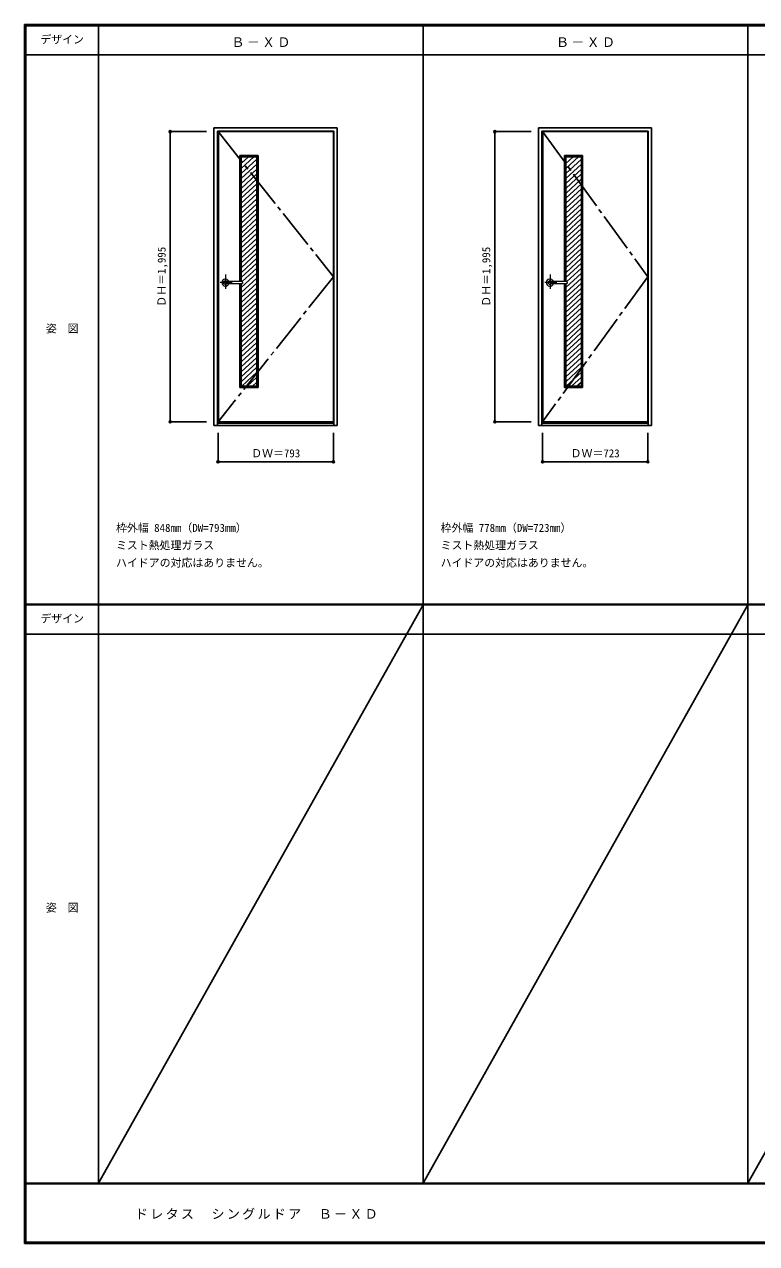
# Model space of a CAD drawing. Units: millimetres, scale not verified. Extents: x -6000 to 5700, y -4307 to 4175.
# Drawn here: x -6000 to -966, y -4205 to 4175 of the extents above; entities that cross this region are included whole.
import ezdxf
from ezdxf.enums import TextEntityAlignment as Align

# ---------------------------------------------------------------- set-up
doc = ezdxf.new("R2010")
doc.units = ezdxf.units.MM
doc.header["$LTSCALE"] = 30
doc.header["$PDMODE"] = 32
doc.header["$PDSIZE"] = 15
doc.linetypes.add('CHAIN1', pattern=[8, 5, -1, 1, -1])
doc.linetypes.add('CHAIN2', pattern=[12, 9, -1, 1, -1])
for name, color, linetype in [('0-2_扉', 7, 'Continuous'), ('0-4_枠', 3, 'Continuous'), ('0-7', 7, 'CHAIN2'), ('0-A_文字', 7, 'Continuous'), ('0-B_寸法', 7, 'Continuous'), ('0-C_ハッチ', 4, 'Continuous'), ('F-1_枠', 6, 'Continuous'), ('F-A_文字', 7, 'Continuous')]:
    doc.layers.add(name, color=color, linetype=linetype)
doc.layers.add('0-5_レバー', color=7, linetype='Continuous', lineweight=18)
doc.styles.add('ＭＳ ゴシック', font='')
doc.styles.get('ＭＳ ゴシック').set_extended_font_data('MS Gothic')

msp = doc.modelspace()

# ---------------------------------------------------------------- linework, layer by layer
at = {"layer": '0-2_扉'}
for p, q in [((-4666.4, 1443), (-4666.4, 3438)), ((-3875.4, 1443), (-3875.4, 3438)), ((-2434.8, 1443), (-2434.8, 3438)), ((-1713.8, 1443), (-1713.8, 3438)), ((-4393.4, 3274), (-4518.4, 3274)), ((-4518.4, 3274), (-4509.4, 3265)), ((-4518.4, 3274), (-4518.4, 2407.5)), ((-4393.4, 3274), (-4402.4, 3265)), ((-4393.4, 1679), (-4393.4, 3274)), ((-2161.8, 3274), (-2286.8, 3274)), ((-2286.8, 3274), (-2277.8, 3265)), ((-2286.8, 3274), (-2286.8, 2407.5)), ((-2161.8, 3274), (-2170.8, 3265)), ((-2161.8, 1679), (-2161.8, 3274)), ((-4402.4, 3265), (-4509.4, 3265)), ((-4509.4, 3265), (-4509.4, 2407.5)), ((-2170.8, 3265), (-2277.8, 3265)), ((-2277.8, 3265), (-2277.8, 2407.5)), ((-4518.4, 2393.5), (-4518.4, 1679)), ((-4509.4, 2393.5), (-4509.4, 1688)), ((-2286.8, 2393.5), (-2286.8, 1679)), ((-2277.8, 2393.5), (-2277.8, 1688)), ((-4509.4, 1688), (-4518.4, 1679)), ((-4393.4, 1679), (-4518.4, 1679)), ((-4402.4, 1688), (-4509.4, 1688)), ((-2277.8, 1688), (-2286.8, 1679)), ((-2161.8, 1679), (-2286.8, 1679)), ((-2170.8, 1688), (-2277.8, 1688))]:
    msp.add_line(p, q, dxfattribs=at)
for points in [[(-4668.4, 1443), (-4668.4, 3438), (-3875.4, 3438)], [(-4668.4, 1443), (-3875.4, 1443), (-3875.4, 3438)], [(-2436.8, 1443), (-2436.8, 3438), (-1713.8, 3438)], [(-2436.8, 1443), (-1713.8, 1443), (-1713.8, 3438)], [(-4402.4, 3265), (-4402.4, 1688), (-4393.4, 1679)], [(-2170.8, 3265), (-2170.8, 1688), (-2161.8, 1679)]]:
    msp.add_lwpolyline(points, dxfattribs=at)
at = {"layer": '0-4_枠'}
for p, q in [((-4697.4, 3465), (-3849.4, 3465)), ((-4697.4, 1418), (-4697.4, 3465)), ((-4673.4, 3441), (-3873.4, 3441)), ((-4673.4, 1418), (-4673.4, 3441)), ((-3873.4, 1418), (-3873.4, 3441)), ((-3849.4, 1418), (-3849.4, 3465)), ((-2465.8, 3465), (-1687.8, 3465)), ((-2465.8, 1418), (-2465.8, 3465)), ((-2441.8, 3441), (-1711.8, 3441)), ((-2441.8, 1418), (-2441.8, 3441)), ((-1711.8, 1418), (-1711.8, 3441)), ((-1687.8, 1418), (-1687.8, 3465)), ((-4673.4, 1433), (-3873.4, 1433)), ((-2441.8, 1433), (-1711.8, 1433)), ((-4697.4, 1418), (-3849.4, 1418)), ((-2465.8, 1418), (-1687.8, 1418))]:
    msp.add_line(p, q, dxfattribs=at)
at = {"layer": '0-5_レバー', "color": 4, "linetype": 'CHAIN1'}
for p, q in [((-4617.9, 2456.96), (-4617.9, 2357.11)), ((-2386.3, 2456.96), (-2386.3, 2357.11)), ((-4571.1, 2400.5), (-4654.12, 2400.5)), ((-2339.5, 2400.5), (-2422.52, 2400.5))]:
    msp.add_line(p, q, dxfattribs=at)
at = {"layer": '0-5_レバー'}
for p, q in [((-4500.9, 2400.5), (-4500.9, 2405.99)), ((-4500.9, 2400.5), (-4500.9, 2395)), ((-2269.3, 2400.5), (-2269.3, 2405.99)), ((-2269.3, 2400.5), (-2269.3, 2395))]:
    msp.add_line(p, q, dxfattribs=at)
for points in [[(-4607.94, 2407.49), (-4608.71, 2408.28), (-4610.68, 2409.65), (-4612.92, 2410.66), (-4615.36, 2411.29), (-4617.9, 2411.5), (-4620.44, 2411.29), (-4622.87, 2410.66), (-4625.12, 2409.65), (-4627.09, 2408.28), (-4628.71, 2406.61), (-4629.91, 2404.71), (-4630.65, 2402.65), (-4630.9, 2400.5), (-4630.65, 2398.35), (-4629.91, 2396.29), (-4628.71, 2394.39), (-4627.09, 2392.72), (-4625.12, 2391.35), (-4622.87, 2390.34), (-4620.44, 2389.71), (-4617.9, 2389.5), (-4615.36, 2389.71), (-4612.92, 2390.34), (-4610.68, 2391.35), (-4608.71, 2392.72), (-4607.94, 2393.51)], [(-4502.4, 2407.5), (-4512.13, 2407.5), (-4522.31, 2407.5), (-4531.91, 2407.5), (-4540.9, 2407.5), (-4549.31, 2407.5), (-4557.12, 2407.5), (-4563.94, 2407.5), (-4570.24, 2407.5), (-4576, 2407.5), (-4581.25, 2407.5), (-4586.04, 2407.5), (-4590.69, 2407.5), (-4594.9, 2407.5), (-4598.65, 2407.5), (-4600.65, 2407.5), (-4602.5, 2407.5), (-4604.51, 2407.49), (-4606.92, 2407.49), (-4608.41, 2407.49), (-4609.95, 2407.49), (-4611.47, 2407.49), (-4612.57, 2407.49), (-4613.03, 2407.49), (-4613.03, 2407.48)], [(-4612.88, 2393.51), (-4612.75, 2393.51), (-4612.31, 2393.51), (-4611.59, 2393.51), (-4610.57, 2393.51), (-4609.31, 2393.51), (-4607.96, 2393.51), (-4605.1, 2393.51), (-4602.12, 2393.5), (-4599.1, 2393.5), (-4596.06, 2393.5), (-4592.99, 2393.5), (-4589.91, 2393.5), (-4585.91, 2393.5), (-4581.5, 2393.5), (-4576.53, 2393.5), (-4571, 2393.5), (-4564.91, 2393.5), (-4558.26, 2393.5), (-4551.05, 2393.5), (-4542.46, 2393.5), (-4533.2, 2393.5), (-4523.26, 2393.5), (-4512.65, 2393.5), (-4502.4, 2393.5)], [(-4502.4, 2407.5), (-4511.48, 2407.5), (-4511.88, 2407.5)], [(-2376.34, 2407.49), (-2377.11, 2408.28), (-2379.08, 2409.65), (-2381.32, 2410.66), (-2383.76, 2411.29), (-2386.3, 2411.5), (-2388.84, 2411.29), (-2391.27, 2410.66), (-2393.52, 2409.65), (-2395.49, 2408.28), (-2397.11, 2406.61), (-2398.31, 2404.71), (-2399.05, 2402.65), (-2399.3, 2400.5), (-2399.05, 2398.35), (-2398.31, 2396.29), (-2397.11, 2394.39), (-2395.49, 2392.72), (-2393.52, 2391.35), (-2391.27, 2390.34), (-2388.84, 2389.71), (-2386.3, 2389.5), (-2383.76, 2389.71), (-2381.32, 2390.34), (-2379.08, 2391.35), (-2377.11, 2392.72), (-2376.34, 2393.51)], [(-2270.8, 2407.5), (-2280.53, 2407.5), (-2290.71, 2407.5), (-2300.31, 2407.5), (-2309.3, 2407.5), (-2317.71, 2407.5), (-2325.52, 2407.5), (-2332.34, 2407.5), (-2338.64, 2407.5), (-2344.4, 2407.5), (-2349.65, 2407.5), (-2354.44, 2407.5), (-2359.09, 2407.5), (-2363.3, 2407.5), (-2367.05, 2407.5), (-2369.05, 2407.5), (-2370.9, 2407.5), (-2372.91, 2407.49), (-2375.32, 2407.49), (-2376.81, 2407.49), (-2378.35, 2407.49), (-2379.87, 2407.49), (-2380.97, 2407.49), (-2381.43, 2407.49), (-2381.43, 2407.48)], [(-2381.28, 2393.51), (-2381.15, 2393.51), (-2380.71, 2393.51), (-2379.99, 2393.51), (-2378.97, 2393.51), (-2377.71, 2393.51), (-2376.36, 2393.51), (-2373.5, 2393.51), (-2370.52, 2393.5), (-2367.5, 2393.5), (-2364.46, 2393.5), (-2361.39, 2393.5), (-2358.31, 2393.5), (-2354.31, 2393.5), (-2349.9, 2393.5), (-2344.93, 2393.5), (-2339.4, 2393.5), (-2333.31, 2393.5), (-2326.66, 2393.5), (-2319.45, 2393.5), (-2310.86, 2393.5), (-2301.6, 2393.5), (-2291.66, 2393.5), (-2281.05, 2393.5), (-2270.8, 2393.5)], [(-2270.8, 2407.5), (-2279.88, 2407.5), (-2280.28, 2407.5)]]:
    msp.add_lwpolyline(points, dxfattribs=at)
for centre, radius, start, end in [((-4617.9, 2400.5), 24.55, 16.59952, 343.36736), ((-4502.4, 2406), 1.5, 0.00847, 89.9163), ((-4502.4, 2406), 1.5, 360, 90.17419), ((-4502.4, 2395), 1.5, 270.16419, 0), ((-4502.4, 2395), 1.5, 269.91059, 359.99153), ((-2386.3, 2400.5), 24.55, 16.59952, 343.36736), ((-2270.8, 2406), 1.5, 0.00847, 89.9163), ((-2270.8, 2406), 1.5, 360, 90.17419), ((-2270.8, 2395), 1.5, 270.16419, 0), ((-2270.8, 2395), 1.5, 269.91059, 359.99153)]:
    msp.add_arc(centre, radius, start, end, dxfattribs=at)
at = {"layer": '0-7'}
for p, q in [((-4668.4, 3438), (-3875.4, 2440.5)), ((-2436.8, 3438), (-1713.8, 2440.5)), ((-3875.4, 2440.5), (-4668.4, 1443)), ((-1713.8, 2440.5), (-2436.8, 1443))]:
    msp.add_line(p, q, dxfattribs=at)
at = {"layer": '0-B_寸法', "color": 4}
for p, q in [((-4997.4, 3438), (-4747.4, 3438)), ((-4997.4, 3438), (-4997.4, 1443)), ((-2765.8, 3438), (-2515.8, 3438)), ((-2765.8, 3438), (-2765.8, 1443)), ((-4997.4, 1443), (-4747.4, 1443)), ((-2765.8, 1443), (-2515.8, 1443)), ((-4668.4, 1168), (-4668.4, 1368)), ((-3875.4, 1168), (-3875.4, 1368)), ((-2436.8, 1168), (-2436.8, 1368)), ((-1713.8, 1168), (-1713.8, 1368)), ((-4668.4, 1168), (-3875.4, 1168)), ((-2436.8, 1168), (-1713.8, 1168))]:
    msp.add_line(p, q, dxfattribs=at)
at = {"layer": '0-B_寸法'}
for p in [(-4997.4, 3438), (-2765.8, 3438), (-4997.4, 1443), (-2765.8, 1443), (-4668.4, 1168), (-3875.4, 1168), (-2436.8, 1168), (-1713.8, 1168)]:
    msp.add_point(p, dxfattribs=at)
at = {"layer": '0-C_ハッチ'}
for p, q in [((-4458.68, 3265), (-4509.4, 3218.04)), ((-4421.88, 3265), (-4509.4, 3183.96)), ((-4402.4, 3248.97), (-4509.4, 3149.89)), ((-4402.4, 3214.9), (-4509.4, 3115.82)), ((-2227.08, 3265), (-2277.8, 3218.04)), ((-2190.28, 3265), (-2277.8, 3183.96)), ((-2170.8, 3248.97), (-2277.8, 3149.89)), ((-2170.8, 3214.9), (-2277.8, 3115.82)), ((-4402.4, 3180.83), (-4509.4, 3081.75)), ((-4402.4, 3146.75), (-4509.4, 3047.68)), ((-4402.4, 3112.68), (-4509.4, 3013.61)), ((-2170.8, 3180.83), (-2277.8, 3081.75)), ((-2170.8, 3146.75), (-2277.8, 3047.68)), ((-2170.8, 3112.68), (-2277.8, 3013.61)), ((-4402.4, 3078.61), (-4509.4, 2979.54)), ((-4402.4, 3044.54), (-4509.4, 2945.47)), ((-2170.8, 3078.61), (-2277.8, 2979.54)), ((-2170.8, 3044.54), (-2277.8, 2945.47)), ((-4402.4, 3010.47), (-4509.4, 2911.4)), ((-4402.4, 2976.4), (-4509.4, 2877.33)), ((-4402.4, 2942.33), (-4509.4, 2843.25)), ((-2170.8, 3010.47), (-2277.8, 2911.4)), ((-2170.8, 2976.4), (-2277.8, 2877.33)), ((-2170.8, 2942.33), (-2277.8, 2843.25)), ((-4402.4, 2908.26), (-4509.4, 2809.18)), ((-4402.4, 2874.19), (-4509.4, 2775.11)), ((-2170.8, 2908.26), (-2277.8, 2809.18)), ((-2170.8, 2874.19), (-2277.8, 2775.11)), ((-4402.4, 2840.12), (-4509.4, 2741.04)), ((-4402.4, 2806.04), (-4509.4, 2706.97)), ((-4402.4, 2771.97), (-4509.4, 2672.9)), ((-2170.8, 2840.12), (-2277.8, 2741.04)), ((-2170.8, 2806.04), (-2277.8, 2706.97)), ((-2170.8, 2771.97), (-2277.8, 2672.9)), ((-4402.4, 2737.9), (-4509.4, 2638.83)), ((-4402.4, 2703.83), (-4509.4, 2604.76)), ((-2170.8, 2737.9), (-2277.8, 2638.83)), ((-2170.8, 2703.83), (-2277.8, 2604.76)), ((-4402.4, 2669.76), (-4509.4, 2570.69)), ((-4402.4, 2635.69), (-4509.4, 2536.61)), ((-4402.4, 2601.62), (-4509.4, 2502.54)), ((-2170.8, 2669.76), (-2277.8, 2570.69)), ((-2170.8, 2635.69), (-2277.8, 2536.61)), ((-2170.8, 2601.62), (-2277.8, 2502.54)), ((-4402.4, 2567.55), (-4509.4, 2468.47)), ((-4402.4, 2533.48), (-4509.4, 2434.4)), ((-2170.8, 2567.55), (-2277.8, 2468.47)), ((-2170.8, 2533.48), (-2277.8, 2434.4)), ((-4402.4, 2465.33), (-4509.4, 2366.26)), ((-4402.4, 2431.26), (-4509.4, 2332.19)), ((-4402.4, 2499.4), (-4501.79, 2407.37)), ((-2170.8, 2465.33), (-2277.8, 2366.26)), ((-2170.8, 2431.26), (-2277.8, 2332.19)), ((-2170.8, 2499.4), (-2270.19, 2407.37)), ((-4402.4, 2397.19), (-4509.4, 2298.12)), ((-4402.4, 2363.12), (-4509.4, 2264.05)), ((-2170.8, 2397.19), (-2277.8, 2298.12)), ((-2170.8, 2363.12), (-2277.8, 2264.05)), ((-4402.4, 2329.05), (-4509.4, 2229.98)), ((-4402.4, 2294.98), (-4509.4, 2195.9)), ((-2170.8, 2329.05), (-2277.8, 2229.98)), ((-2170.8, 2294.98), (-2277.8, 2195.9)), ((-4402.4, 2260.91), (-4509.4, 2161.83)), ((-4402.4, 2226.84), (-4509.4, 2127.76)), ((-4402.4, 2192.77), (-4509.4, 2093.69)), ((-2170.8, 2260.91), (-2277.8, 2161.83)), ((-2170.8, 2226.84), (-2277.8, 2127.76)), ((-2170.8, 2192.77), (-2277.8, 2093.69)), ((-4402.4, 2158.69), (-4509.4, 2059.62)), ((-4402.4, 2124.62), (-4509.4, 2025.55)), ((-2170.8, 2158.69), (-2277.8, 2059.62)), ((-2170.8, 2124.62), (-2277.8, 2025.55)), ((-4402.4, 2090.55), (-4509.4, 1991.48)), ((-4402.4, 2056.48), (-4509.4, 1957.41)), ((-4402.4, 2022.41), (-4509.4, 1923.34)), ((-2170.8, 2090.55), (-2277.8, 1991.48)), ((-2170.8, 2056.48), (-2277.8, 1957.41)), ((-2170.8, 2022.41), (-2277.8, 1923.34)), ((-4402.4, 1988.34), (-4509.4, 1889.26)), ((-4402.4, 1954.27), (-4509.4, 1855.19)), ((-2170.8, 1988.34), (-2277.8, 1889.26)), ((-2170.8, 1954.27), (-2277.8, 1855.19)), ((-4402.4, 1920.2), (-4509.4, 1821.12)), ((-4402.4, 1886.13), (-4509.4, 1787.05)), ((-4402.4, 1852.05), (-4509.4, 1752.98)), ((-2170.8, 1920.2), (-2277.8, 1821.12)), ((-2170.8, 1886.13), (-2277.8, 1787.05)), ((-2170.8, 1852.05), (-2277.8, 1752.98)), ((-4402.4, 1817.98), (-4509.4, 1718.91)), ((-4402.4, 1783.91), (-4505.99, 1688)), ((-2170.8, 1817.98), (-2277.8, 1718.91)), ((-2170.8, 1783.91), (-2274.39, 1688)), ((-4402.4, 1749.84), (-4469.19, 1688)), ((-4402.4, 1715.77), (-4432.39, 1688)), ((-2170.8, 1749.84), (-2237.59, 1688)), ((-2170.8, 1715.77), (-2200.79, 1688))]:
    msp.add_line(p, q, dxfattribs=at)
at = {"layer": 'F-1_枠'}
for p, q in [((-6000, 4175), (5700, 4175)), ((-6000, 4175), (-6000, -4205)), ((-6000, 4170), (5700, 4170)), ((-6000, 4165), (5700, 4165)), ((-5995, 4175), (-5995, -4205)), ((-5990, 4175), (-5990, -4205)), ((-5490, 4175), (-5490, -3790)), ((-3258.4, 4175), (-3258.4, -3790)), ((-1026.8, 4175), (-1026.8, -3790)), ((-6000, 3965), (5700, 3965)), ((-6000, 190.5), (5700, 190.5)), ((-6000, 187.5), (5700, 187.5)), ((-6000, 184.5), (5700, 184.5)), ((-6000, -15.5), (5700, -15.5)), ((5700, -3790), (-6000, -3790)), ((5700, -3795), (-6000, -3795)), ((5700, -4195), (-6000, -4195)), ((5700, -4200), (-6000, -4200)), ((5700, -4205), (-6000, -4205))]:
    msp.add_line(p, q, dxfattribs=at)
at = {"layer": 'F-A_文字'}
for p, q in [((-5490, -3790), (-3258.4, 184.5)), ((-1026.8, 184.5), (-3258.4, -3790)), ((-1026.8, -3790), (1204.8, 184.5))]:
    msp.add_line(p, q, dxfattribs=at)

# ---------------------------------------------------------------- texts
at = {"layer": '0-A_文字', "style": 'ＭＳ ゴシック'}
for s, p in [('枠外幅 848mm（DW=793mm）', (-5370, 670.5)), ('枠外幅 778mm（DW=723mm）', (-3138.4, 670.5)), ('ミスト熱処理ガラス', (-5370, 550.5)), ('ミスト熱処理ガラス', (-3138.4, 550.5)), ('ハイドアの対応はありません。', (-5370, 430.5)), ('ハイドアの対応はありません。', (-3138.4, 430.5))]:
    msp.add_text(s, height=54.99, dxfattribs=at).set_placement(p, align=Align.BOTTOM_LEFT)
at = {"layer": '0-A_文字', "char_height": 65.98, "attachment_point": 7, "style": 'ＭＳ ゴシック'}
for insert in [(-4576.7, 4020), (-2345.1, 4020)]:
    msp.add_mtext('\\T1.17;Ｂ－ＸＤ', dxfattribs=dict(at, insert=insert))
at = {"layer": '0-B_寸法', "style": 'ＭＳ ゴシック'}
for p in [(-5012.4, 2234.25), (-2780.8, 2234.25)]:
    msp.add_text('ＤＨ＝1,995', height=54.99, rotation=90, dxfattribs=at).set_placement(p, align=Align.BOTTOM_LEFT)
for s, p in [('ＤＷ＝793', (-4440.65, 1183)), ('ＤＷ＝723', (-2244.55, 1183))]:
    msp.add_text(s, height=54.99, dxfattribs=at).set_placement(p, align=Align.BOTTOM_LEFT)
at = {"layer": 'F-A_文字', "style": 'ＭＳ ゴシック'}
for s, p in [('デザイン', (-5890, 4027.5)), ('姿\u3000図', (-5852.5, 2040.25)), ('デザイン', (-5890, 47)), ('姿\u3000図', (-5852.5, -1940.25))]:
    msp.add_text(s, height=54.99, dxfattribs=at).set_placement(p, align=Align.BOTTOM_LEFT)
at = {"layer": 'F-A_文字', "insert": (-5240, -4040), "char_height": 65.98, "attachment_point": 7, "style": 'ＭＳ ゴシック'}
msp.add_mtext('\\T1.17;ドレタス\u3000シングルドア\u3000Ｂ－ＸＤ', dxfattribs=at)

doc.saveas('drawing.dxf')
